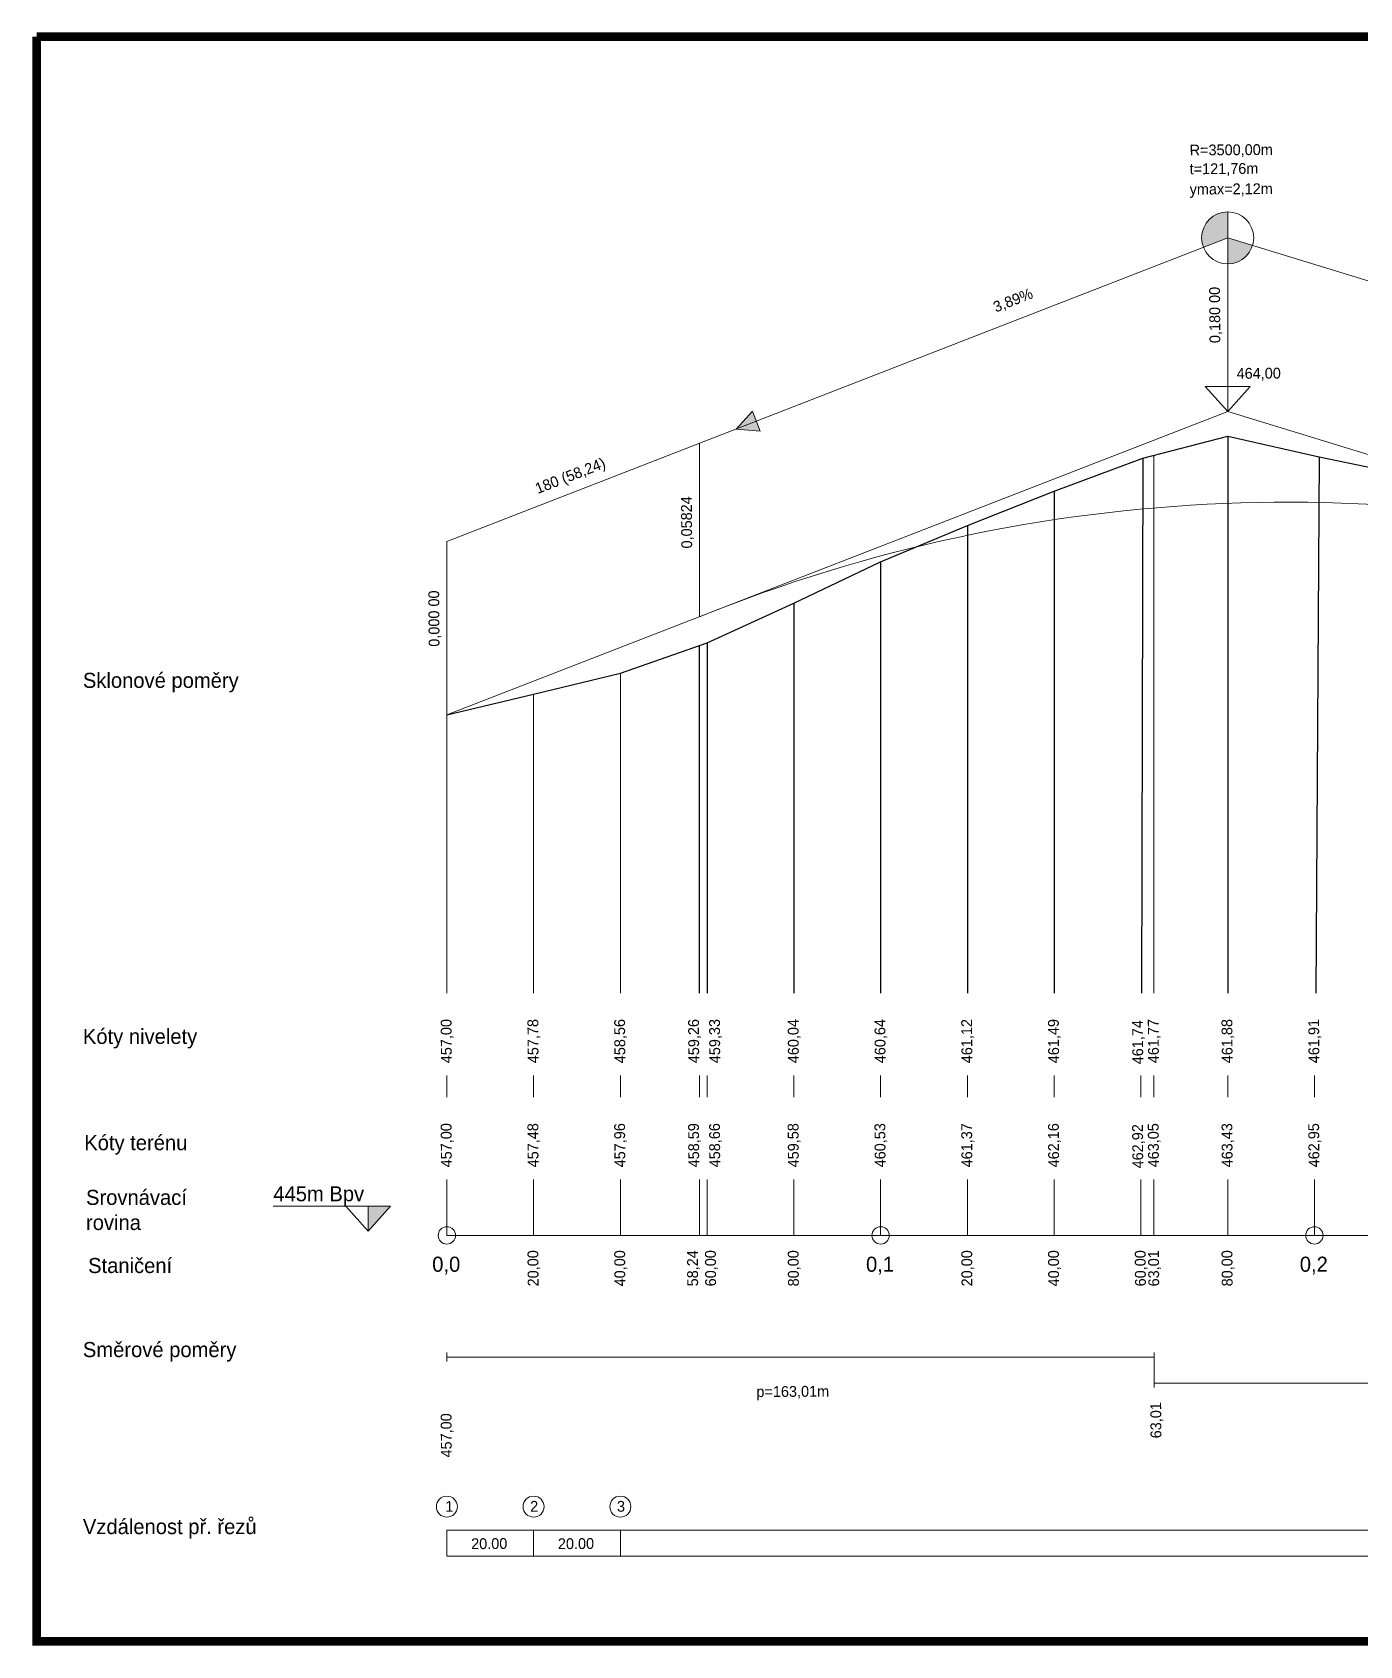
# Model space of a CAD drawing. Header units: metres. Extents: x 713 to 1608, y -312 to 498.
# Drawn here: x 713.2 to 1019.2, y -311.7 to 60.3 of the extents above; entities that cross this region are included whole.
import ezdxf

# ---------------------------------------------------------------- set-up
doc = ezdxf.new("R2010")
doc.units = ezdxf.units.M
for name, color, linetype, lineweight in [('popis červeně', 1, 'Continuous', 30), ('poznámky černě', 7, 'Continuous', 30), ('značky staničení', 7, 'Continuous', 50)]:
    doc.layers.add(name, color=color, linetype=linetype, lineweight=lineweight)

msp = doc.modelspace()

# ---------------------------------------------------------------- hatches: boundary and pattern name
at = {"layer": 'popis červeně', "linetype": 'Continuous', "lineweight": 15}
h = msp.add_hatch(color=256, dxfattribs=at)
h.dxf.hatch_style = 1
h.paths.add_polyline_path([(988.73, 18.93, 0.414214), (982.73, 12.93), (988.73, 12.93)])
h.paths.add_polyline_path([(994.47, 11.17), (988.73, 12.93), (988.73, 6.93, 0.329462)])
h = msp.add_hatch(color=256, dxfattribs=at)
h.dxf.hatch_style = 1
h.paths.add_polyline_path([(988.73, 12.93), (982.73, 12.93, 0.092989), (983.14, 10.75)])
h = msp.add_hatch(color=256, dxfattribs=at)
h.dxf.hatch_style = 1
h.paths.add_polyline_path([(1100.18, -21.27), (1099.42, -23.48), (1104.96, -22.74)])
h.paths.add_polyline_path([(1101.04, -18.75), (1100.18, -21.27), (1104.96, -22.74)])
h.paths.add_polyline_path([(879.17, -26.99), (875.42, -31.14), (880.08, -29.32)])
h.paths.add_polyline_path([(880.08, -29.32), (875.42, -31.14), (880.99, -31.64)])
at = {"layer": 'poznámky černě', "lineweight": 15}
h = msp.add_hatch(color=256, dxfattribs=at)
h.dxf.hatch_style = 1
h.paths.add_polyline_path([(790.6, -210.35), (790.6, -216.11), (795.76, -210.35)])

# ---------------------------------------------------------------- linework, layer by layer
at = {"const_width": 2}
for points in [[(1540.67, -310.67), (714.16, -310.67), (714.16, 59.33)], [(1540.67, 59.33), (714.16, 59.33)]]:
    msp.add_lwpolyline(points, dxfattribs=at)
at = {"layer": 'popis červeně', "linetype": 'Continuous', "lineweight": 15}
for p, q in [((988.73, 12.93), (988.73, 18.93)), ((988.73, 12.93), (808.73, -57.07)), ((988.73, 12.93), (1347.19, -97.07)), ((988.73, -27.07), (808.73, -97.07)), ((988.73, -27.07), (1347.19, -137.07)), ((866.97, -34.42), (866.97, -74.42)), ((808.73, -57.07), (808.73, -97.07))]:
    msp.add_line(p, q, dxfattribs=at)
at = {"layer": 'popis červeně', "lineweight": 15}
for p, q in [((988.73, -27.07), (988.73, 12.93)), ((983.58, -21.31), (993.89, -21.31)), ((988.73, -27.07), (983.58, -21.31)), ((988.73, -27.07), (993.89, -21.31)), ((875.42, -31.14), (879.17, -26.99)), ((879.17, -26.99), (880.99, -31.64)), ((875.42, -31.14), (880.99, -31.64)), ((808.73, -244.1), (808.73, -246.1)), ((808.73, -245.1), (971.8, -245.1)), ((971.8, -245.1), (971.8, -244.1)), ((971.8, -245.1), (971.8, -251.1)), ((971.8, -251.1), (1201.11, -251.1)), ((971.8, -251.1), (971.8, -252.1)), ((808.73, -285.04), (808.73, -291.04)), ((1347.19, -285.04), (808.73, -285.04)), ((828.73, -285.04), (828.73, -291.04)), ((848.73, -285.04), (848.73, -291.04)), ((808.73, -291.04), (1347.19, -291.04))]:
    msp.add_line(p, q, dxfattribs=at)
at = {"layer": 'popis červeně', "linetype": 'Continuous'}
msp.add_line((866.97, -74.42), (866.97, -74.42), dxfattribs=at)
at = {"layer": 'popis červeně', "lineweight": 15}
for centre, radius in [((988.73, 12.93), 6), ((808.73, -279.6), 2.42), ((828.73, -279.6), 2.42), ((848.73, -279.6), 2.42)]:
    msp.add_circle(centre, radius, dxfattribs=at)
at = {"layer": 'popis červeně', "linetype": 'Continuous', "lineweight": 15}
msp.add_arc((1002.69, -409.8), 361.79, 72.6647, 112.0321, dxfattribs=at)
at = {"layer": 'poznámky černě', "linetype": 'Continuous'}
for p, q in [((969.15, -37.87), (988.73, -32.77)), ((988.73, -32.77), (988.73, -161.2)), ((988.73, -32.77), (1009.85, -37.58)), ((948.73, -45.47), (969.15, -37.87)), ((969.15, -37.87), (968.86, -161.2)), ((1009.85, -37.58), (1009.08, -161.2)), ((1009.85, -37.58), (1028.25, -41.37)), ((928.73, -53.37), (948.73, -45.47)), ((948.73, -45.47), (948.73, -161.2)), ((908.73, -61.77), (928.73, -53.37)), ((928.73, -53.37), (928.73, -161.2)), ((888.73, -71.27), (908.73, -61.77)), ((908.73, -61.77), (908.73, -161.2)), ((868.73, -80.47), (888.73, -71.27)), ((888.73, -71.27), (888.73, -161.2)), ((848.73, -87.47), (868.73, -80.47)), ((866.97, -161.2), (866.97, -81.17)), ((868.73, -80.47), (868.73, -161.2)), ((828.73, -92.27), (848.73, -87.47)), ((808.73, -97.07), (828.73, -92.27))]:
    msp.add_line(p, q, dxfattribs=at)
at = {"layer": 'poznámky černě', "linetype": 'Continuous', "lineweight": 15}
for p, q in [((971.74, -37.2), (971.74, -161.2)), ((848.73, -87.47), (848.73, -161.2)), ((828.73, -161.2), (828.73, -92.27)), ((808.73, -97.07), (808.73, -161.2)), ((808.73, -97.07), (808.73, -161.2))]:
    msp.add_line(p, q, dxfattribs=at)
at = {"layer": 'poznámky černě', "lineweight": 15}
for p, q in [((808.73, -185.2), (808.73, -180.2)), ((828.73, -185.2), (828.73, -180.2)), ((848.73, -185.2), (848.73, -180.2)), ((866.97, -185.2), (866.97, -180.2)), ((868.73, -185.2), (868.73, -180.2)), ((888.73, -185.2), (888.73, -180.2)), ((908.73, -185.2), (908.73, -180.2)), ((928.73, -185.2), (928.73, -180.2)), ((948.73, -185.2), (948.73, -180.2)), ((968.73, -185.2), (968.73, -180.2)), ((971.74, -185.2), (971.74, -180.2)), ((988.73, -185.2), (988.73, -180.2)), ((1008.73, -185.2), (1008.73, -180.2)), ((808.73, -217.07), (808.73, -204.2)), ((828.73, -217.07), (828.73, -204.2)), ((848.73, -217.07), (848.73, -204.2)), ((866.97, -217.07), (866.97, -204.2)), ((868.73, -217.07), (868.73, -204.2)), ((888.73, -217.07), (888.73, -204.2)), ((908.73, -217.07), (908.73, -204.2)), ((928.73, -217.07), (928.73, -204.2)), ((948.73, -217.07), (948.73, -204.2)), ((968.73, -217.07), (968.73, -204.2)), ((971.74, -217.07), (971.74, -204.2)), ((988.73, -217.07), (988.73, -204.2)), ((1008.73, -217.07), (1008.73, -204.2)), ((768.73, -210.35), (785.45, -210.35)), ((785.45, -210.35), (795.76, -210.35)), ((790.6, -216.11), (785.45, -210.35)), ((790.6, -210.35), (790.6, -216.11)), ((790.6, -216.11), (795.76, -210.35)), ((808.73, -217.07), (1347.14, -217.07))]:
    msp.add_line(p, q, dxfattribs=at)
at = {"layer": 'značky staničení', "lineweight": 15}
for centre in [(808.73, -217.07), (908.73, -217.07), (1008.73, -217.07)]:
    msp.add_circle(centre, 2, dxfattribs=at)

# ---------------------------------------------------------------- texts
at = {"layer": 'popis červeně', "lineweight": 15}
for s, height, rotation, p in [('R=3500,00m', 2.492, 0.4043, (979.97, 31.92)), ('t=121,76m', 2.492, 0.4043, (979.97, 27.59)), ('ymax=2,12m', 2.492, 0.4043, (979.97, 22.9)), ('3,89%%%', 2.492, 21.2505, (935.28, -4.3)), ('0,180 00', 2.492, 90.4043, (987.04, -11.33)), ('464,00', 2.492, 0.4043, (990.8, -19.57)), ('180 (58,24)', 2.4917, 21.2505, (829.68, -46.14)), ('0,05824', 2.492, 90.4043, (865.28, -58.68)), ('0,000 00', 2.492, 90.4043, (807.04, -81.33)), ('457,00', 2.492, 90.4043, (809.87, -177.36)), ('457,78', 2.492, 90.4043, (829.87, -177.36)), ('458,56', 2.492, 90.4043, (849.87, -177.36)), ('459,26', 2.492, 90.4043, (866.91, -177.36)), ('459,33', 2.492, 90.4043, (871.75, -177.36)), ('460,04', 2.492, 90.4043, (889.87, -177.36)), ('460,64', 2.492, 90.4043, (909.87, -177.36)), ('461,12', 2.492, 90.4043, (929.87, -177.36)), ('461,49', 2.492, 90.4043, (949.87, -177.36)), ('461,77', 2.492, 90.4043, (972.88, -177.36)), ('461,88', 2.492, 90.4043, (989.87, -177.36)), ('461,91', 2.492, 90.4043, (1009.87, -177.36)), ('461,74', 2.492, 90.4043, (969.27, -177.61)), ('p=163,01m', 2.492, 0.4043, (880.1, -254.34)), ('63,01', 2.492, 90.4043, (973.45, -263.84)), ('457,00', 2.492, 90.4043, (809.87, -268.26)), ('1', 2.49, 0.4043, (808.38, -280.78)), ('2', 2.49, 0.4043, (827.95, -280.78)), ('3', 2.49, 0.4043, (847.96, -280.78)), ('20.00', 2.492, 0.4043, (814.34, -289.4)), ('20.00', 2.492, 0.4043, (834.34, -289.4))]:
    msp.add_text(s, height=height, rotation=rotation, dxfattribs=at).set_placement(p)
at = {"layer": 'popis červeně', "lineweight": 15, "char_height": 3.4763, "attachment_point": 1}
for s, insert in [('Sklonové poměry', (724.83, -87.35)), ('Kóty nivelety', (724.83, -169.44)), ('Směrové poměry', (724.83, -241.65)), ('Vzdálenost př. řezů', (724.83, -282.46))]:
    msp.add_mtext_dynamic_manual_height_columns(s, width=74.4573, gutter_width=9.66, heights=[0], dxfattribs=dict(at, insert=insert))
at = {"layer": 'poznámky černě', "lineweight": 15}
for s, p in [('457,00', (809.87, -201.37)), ('457,48', (829.87, -201.37)), ('457,96', (849.87, -201.37)), ('458,59', (866.91, -201.37)), ('458,66', (871.75, -201.37)), ('459,58', (889.87, -201.37)), ('460,53', (909.87, -201.37)), ('461,37', (929.87, -201.37)), ('462,16', (949.87, -201.37)), ('462,92', (969.27, -201.61)), ('463,05', (972.88, -201.37)), ('463,43', (989.87, -201.37)), ('462,95', (1009.87, -201.37)), ('20,00', (829.87, -228.81)), ('40,00', (849.87, -228.81)), ('58,24', (866.65, -228.81)), ('60,00', (870.79, -228.8)), ('80,00', (889.87, -228.81)), ('20,00', (929.87, -228.81)), ('40,00', (949.87, -228.81)), ('60,00', (969.87, -228.81)), ('63,01', (972.94, -228.81)), ('80,00', (989.87, -228.81))]:
    msp.add_text(s, height=2.492, rotation=90.4043, dxfattribs=at).set_placement(p)
at = {"layer": 'poznámky černě', "lineweight": 15, "attachment_point": 1}
for s, insert, char_height in [('Kóty terénu', (725.14, -193.94), 3.4763), ('Srovnávací\\Provina', (725.55, -206.56), 3.476), ('445m Bpv', (768.73, -205.72), 3.476), ('Staničení', (726.03, -222.27), 3.476), ('0,0', (805.36, -221.97), 3.476), ('0,1', (905.36, -221.97), 3.476), ('0,2', (1005.36, -221.97), 3.476)]:
    msp.add_mtext_dynamic_manual_height_columns(s, width=74.4573, gutter_width=9.66, heights=[0], dxfattribs=dict(at, insert=insert, char_height=char_height))

doc.saveas('drawing.dxf')
